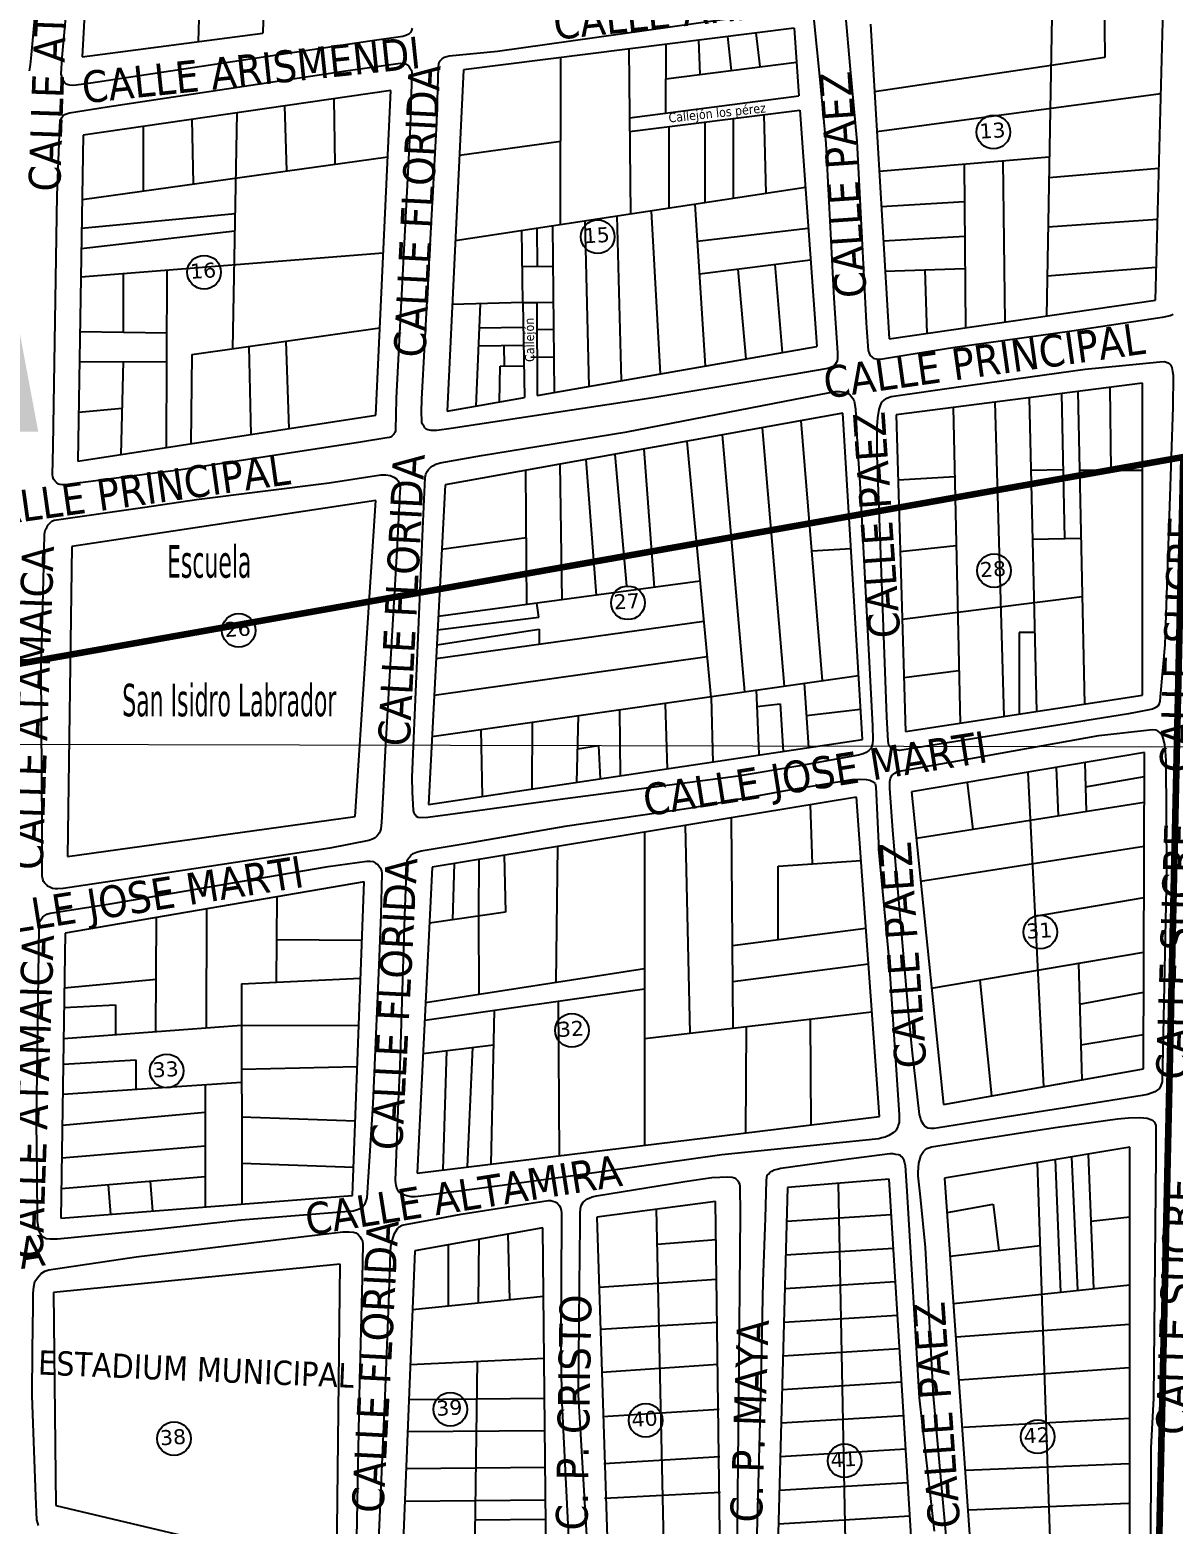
# Model space of a CAD drawing. Header units: metres. Extents: x 2 to 659295185, y -28 to 1124222152.
# Drawn here: x 656908.7 to 657214.2, y 1123597.7 to 1123997.2 of the extents above; entities that cross this region are included whole.
import ezdxf
from ezdxf.enums import TextEntityAlignment as Align

# ---------------------------------------------------------------- set-up
doc = ezdxf.new("R2010")
doc.units = ezdxf.units.M
doc.header["$MEASUREMENT"] = 0
for name, color, linetype in [('CALLES', 1, 'CONTINUOUS'), ('Cota', 3, 'CONTINUOUS'), ('CURVAS', 2, 'CONTINUOUS'), ('MANZANA', 30, 'CONTINUOUS'), ('Numero de manzana', 6, 'CONTINUOUS'), ('Parcelas', 140, 'CONTINUOUS'), ('TEXTOS', 7, 'CONTINUOUS')]:
    doc.layers.add(name, color=color, linetype=linetype)
doc.styles.add('ROMAN', font='verdana.ttf')
doc.styles.get("Standard").update_dxf_attribs({"font": 'tahoma.ttf'})

msp = doc.modelspace()

# ---------------------------------------------------------------- linework, layer by layer
at = {"layer": 'Cota', "lineweight": 0}
msp.add_line((656224.8058, 1123807.7511), (658183.7943, 1123803.3638), dxfattribs=at)
at = {"layer": 'CURVAS', "lineweight": 0}
msp.add_lwpolyline([(657455, 1124185), (656200, 1123990), (656283, 1123717), (657209, 1123527), (657217, 1123883), (657420, 1123852), (657455, 1124185)], dxfattribs=at)
at = {"layer": 'CURVAS', "lineweight": 100}
msp.add_lwpolyline([(657455, 1124185), (657420, 1123852), (657217, 1123883), (657217, 1123883), (656283, 1123717), (656200, 1123990), (657455, 1124185)], dxfattribs=at)
at = {"layer": 'CURVAS', "lineweight": 211}
msp.add_lwpolyline([(657971, 1123772), (657979, 1123363), (657504, 1123468), (657209, 1123527), (657217, 1123883), (657420, 1123852), (657971, 1123772)], dxfattribs=at)
at = {"layer": 'MANZANA', "lineweight": -2}
for p, q in [((656910.1134, 1124002.3026), (656909.0662, 1123990.575)), ((656917.2873, 1123989.8351), (656918.4417, 1124001.5627)), ((657033.6526, 1123991.5648), (657100.0069, 1124000.9229)), ((657118.2055, 1123999.7931), (657119.8052, 1123983.9763)), ((657127.9026, 1123987.6656), (657126.7482, 1124000.9329)), ((656999.5561, 1123994.1742), (656992.4399, 1123993.1544)), ((657008.3214, 1123995.434), (656999.5561, 1123994.1742)), ((657009.1955, 1123995.7739), (657008.3214, 1123995.434)), ((657009.9623, 1123996.1038), (657009.1955, 1123995.7739)), ((657010.3993, 1123996.5438), (657009.9623, 1123996.1038)), ((657010.7209, 1123997.1036), (657010.3993, 1123996.5438)), ((657010.8281, 1123997.6535), (657010.7209, 1123997.1036)), ((656909.0662, 1123990.575), (656908.7528, 1123987.9155)), ((656917.0894, 1123985.406), (656917.2873, 1123989.8351)), ((656917.2873, 1123989.8351), (656917.2873, 1123989.8351)), ((656992.4399, 1123993.1544), (656924.9889, 1123983.0065)), ((657018.8678, 1123989.5052), (657019.5193, 1123989.9551)), ((657019.5193, 1123989.9551), (657020.7231, 1123990.295)), ((657020.7231, 1123990.295), (657033.6526, 1123991.5648)), ((656908.7528, 1123987.9155), (656908.5384, 1123986.2558)), ((656929.4004, 1123976.6178), (656993.1325, 1123986.2958)), ((656993.1325, 1123986.2958), (657007.6947, 1123988.3554)), ((657007.6947, 1123988.3554), (657008.5688, 1123988.2454)), ((657008.5688, 1123988.2454), (657009.2284, 1123988.0255)), ((657009.2284, 1123988.0255), (657009.8881, 1123987.5856)), ((657009.8881, 1123987.5856), (657010.2179, 1123987.0357)), ((657010.2179, 1123987.0357), (657010.6632, 1123986.4858)), ((657010.7704, 1123985.716), (657010.2922, 1123971.3289)), ((657010.6632, 1123986.4858), (657010.7704, 1123985.716)), ((657017.4083, 1123972.4687), (657017.8866, 1123987.2956)), ((657017.8866, 1123987.2956), (657017.9938, 1123988.2854)), ((657017.9938, 1123988.2854), (657018.3236, 1123988.9553)), ((657018.3236, 1123988.9553), (657018.8678, 1123989.5052)), ((657129.7415, 1123967.4397), (657127.9026, 1123987.6656)), ((656917.2048, 1123984.8561), (656917.0894, 1123985.406)), ((656917.312, 1123984.4162), (656917.2048, 1123984.8561)), ((656917.4192, 1123984.0863), (656917.312, 1123984.4162)), ((656917.5346, 1123983.8663), (656917.4192, 1123984.0863)), ((656917.7573, 1123983.4164), (656917.5346, 1123983.8663)), ((656918.0871, 1123983.0865), (656917.7573, 1123983.4164)), ((656918.417, 1123982.7566), (656918.0871, 1123983.0865)), ((656918.9612, 1123982.5366), (656918.417, 1123982.7566)), ((656919.4065, 1123982.4366), (656918.9612, 1123982.5366)), ((656920.0579, 1123982.3266), (656919.4065, 1123982.4366)), ((656921.0474, 1123982.4366), (656920.0579, 1123982.3266)), ((656924.9889, 1123983.0065), (656921.0474, 1123982.4366)), ((657119.8052, 1123983.9763), (657121.4214, 1123966.8498)), ((656917.0317, 1123973.3485), (656917.246, 1123973.7984)), ((656917.246, 1123973.7984), (656917.4687, 1123974.1283)), ((656917.4687, 1123974.1283), (656917.6831, 1123974.3483)), ((656917.6831, 1123974.3483), (656918.0129, 1123974.5782)), ((656918.0129, 1123974.5782), (656918.2355, 1123974.6882)), ((656918.2355, 1123974.6882), (656918.7798, 1123974.9082)), ((656918.7798, 1123974.9082), (656919.324, 1123975.0181)), ((656919.324, 1123975.0181), (656929.4004, 1123976.6178)), ((656916.5122, 1123966.8298), (656916.7101, 1123971.7988)), ((656916.7101, 1123971.7988), (656916.8173, 1123972.6886)), ((656916.8173, 1123972.6886), (656916.9245, 1123973.0185)), ((656916.9245, 1123973.0185), (656917.0317, 1123973.3485)), ((657010.2922, 1123971.3289), (657006.5568, 1123898.7637)), ((657013.4586, 1123898.4637), (657017.4083, 1123972.4687)), ((656916.0257, 1123953.0026), (656916.5122, 1123966.8298)), ((657121.4214, 1123966.8498), (657123.5736, 1123925.4882)), ((657132.2564, 1123918.9995), (657129.7415, 1123967.4397)), ((656914.896, 1123885.8563), (656916.0257, 1123953.0026)), ((657123.5736, 1123925.4882), (657124.5136, 1123910.8912)), ((657132.3719, 1123917.5698), (657132.2564, 1123918.9995)), ((657211.2516, 1123920.3493), (657187.1655, 1123916.7)), ((657213.445, 1123920.7992), (657211.2516, 1123920.3493)), ((657214.2119, 1123921.1391), (657213.445, 1123920.7992)), ((657132.8419, 1123911.4811), (657132.3719, 1123917.5698)), ((657187.1655, 1123916.7), (657155.2953, 1123912.2509)), ((657124.5136, 1123910.8912), (657124.5218, 1123909.4615)), ((657133.0645, 1123910.8212), (657132.8419, 1123911.4811)), ((657133.2789, 1123910.2713), (657133.0645, 1123910.8212)), ((657133.9386, 1123909.6114), (657133.2789, 1123910.2713)), ((657143.578, 1123910.3213), (657136.5773, 1123909.1815)), ((657155.2953, 1123912.2509), (657143.578, 1123910.3213)), ((657121.8997, 1123906.682), (657112.0459, 1123904.9824)), ((657122.8892, 1123907.022), (657121.8997, 1123906.682)), ((657123.5406, 1123907.3519), (657122.8892, 1123907.022)), ((657123.9776, 1123907.9118), (657123.5406, 1123907.3519)), ((657124.4146, 1123908.6816), (657123.9776, 1123907.9118)), ((657124.5218, 1123909.4615), (657124.4146, 1123908.6816)), ((657134.3839, 1123909.2815), (657133.9386, 1123909.6114)), ((657134.9281, 1123909.1715), (657134.3839, 1123909.2815)), ((657135.5878, 1123909.0616), (657134.9281, 1123909.1715)), ((657136.5773, 1123909.1815), (657135.5878, 1123909.0616)), ((657156.8785, 1123901.753), (657190.7195, 1123906.5421)), ((657190.7195, 1123906.5421), (657210.6497, 1123908.5117)), ((657210.6497, 1123908.5117), (657211.8536, 1123908.5217)), ((657211.8536, 1123908.5217), (657212.8431, 1123908.1917)), ((657212.8431, 1123908.1917), (657213.5027, 1123907.6419)), ((657213.5027, 1123907.6419), (657213.8326, 1123906.982)), ((657213.8326, 1123906.982), (657214.0552, 1123905.8722)), ((657214.0552, 1123905.8722), (657214.1707, 1123904.8724)), ((657112.0459, 1123904.9824), (657074.6015, 1123898.7337)), ((657214.1707, 1123904.8724), (657214.0964, 1123896.3641)), ((657006.5568, 1123898.7637), (657006.4661, 1123894.1146)), ((657013.3679, 1123895.0344), (657013.4586, 1123898.4637)), ((657074.6015, 1123898.7337), (657021.2756, 1123890.6453)), ((657068.178, 1123889.7455), (657113.1756, 1123898.4537)), ((657113.1756, 1123898.4537), (657123.9034, 1123900.4933)), ((657123.9034, 1123900.4933), (657125.2145, 1123900.5033)), ((657125.2145, 1123900.5033), (657126.3112, 1123900.3933)), ((657126.3112, 1123900.3933), (657127.1935, 1123900.0734)), ((657127.1935, 1123900.0734), (657127.7377, 1123899.8534)), ((657127.7377, 1123899.8534), (657128.183, 1123899.3035)), ((657128.183, 1123899.3035), (657128.62, 1123898.6337)), ((657128.62, 1123898.6337), (657128.9498, 1123897.9738)), ((657128.9498, 1123897.9738), (657129.2879, 1123895.8742)), ((657136.4041, 1123897.6739), (657136.9483, 1123898.2338)), ((657136.9483, 1123898.2338), (657137.7152, 1123898.7837)), ((657137.7152, 1123898.7837), (657138.8119, 1123899.2336)), ((657138.8119, 1123899.2336), (657156.8785, 1123901.753)), ((657006.4661, 1123894.1146), (657006.3754, 1123890.5753)), ((657013.4833, 1123892.7049), (657013.3679, 1123895.0344)), ((657129.2879, 1123895.8742), (657129.8899, 1123885.1464)), ((657135.3321, 1123893.4647), (657135.6455, 1123895.6843)), ((657135.6455, 1123895.6843), (657135.9753, 1123896.7941)), ((657135.9753, 1123896.7941), (657136.4041, 1123897.6739)), ((657214.0964, 1123896.3641), (657213.7171, 1123883.1968)), ((657006.3754, 1123890.0254), (657006.2682, 1123889.5855)), ((657006.3754, 1123890.5753), (657006.3754, 1123890.0254)), ((657013.4833, 1123892.265), (657013.4833, 1123892.7049)), ((657013.5987, 1123891.8251), (657013.4833, 1123892.265)), ((657013.8214, 1123891.4951), (657013.5987, 1123891.8251)), ((657014.0358, 1123891.1652), (657013.8214, 1123891.4951)), ((657014.2584, 1123890.8353), (657014.0358, 1123891.1652)), ((657014.5882, 1123890.5053), (657014.2584, 1123890.8353)), ((657015.0335, 1123890.2854), (657014.5882, 1123890.5053)), ((657015.4705, 1123890.1754), (657015.0335, 1123890.2854)), ((657015.9076, 1123890.0654), (657015.4705, 1123890.1754)), ((657016.5672, 1123890.0654), (657015.9076, 1123890.0654)), ((657017.4413, 1123890.0754), (657016.5672, 1123890.0654)), ((657021.2756, 1123890.6453), (657017.4413, 1123890.0754)), ((657135.1177, 1123891.1452), (657135.3321, 1123893.4647)), ((657135.1507, 1123883.4068), (657135.1177, 1123891.1452)), ((656914.7146, 1123878.2278), (656914.896, 1123885.8563)), ((656997.0741, 1123886.9961), (656949.0008, 1123879.5976)), ((657004.083, 1123888.1358), (656997.0741, 1123886.9961)), ((657004.7427, 1123888.2458), (657004.083, 1123888.1358)), ((657005.0643, 1123888.3558), (657004.7427, 1123888.2458)), ((657005.3941, 1123888.5857), (657005.0643, 1123888.3558)), ((657005.6168, 1123888.8057), (657005.3941, 1123888.5857)), ((657005.8311, 1123889.0256), (657005.6168, 1123888.8057)), ((657006.0455, 1123889.3556), (657005.8311, 1123889.0256)), ((657006.2682, 1123889.5855), (657006.0455, 1123889.3556)), ((657029.4143, 1123883.3768), (657068.178, 1123889.7455)), ((657018.3566, 1123881.4472), (657029.4143, 1123883.3768)), ((657129.8899, 1123885.1464), (657130.4753, 1123876.0783)), ((657137.6575, 1123813.511), (657135.1507, 1123883.4068)), ((657213.7171, 1123883.1968), (657211.969, 1123832.7571)), ((656914.8218, 1123877.6779), (656914.7146, 1123878.2278)), ((656949.0008, 1123879.5976), (656934.5458, 1123877.7579)), ((656988.688, 1123876.1183), (657002.4833, 1123878.2878)), ((657002.4833, 1123878.2878), (657003.7944, 1123878.2878)), ((657003.7944, 1123878.2878), (657005.0066, 1123878.0679)), ((657005.0066, 1123878.0679), (657005.9878, 1123877.638)), ((657014.3161, 1123877.558), (657014.5305, 1123878.4478)), ((657014.5305, 1123878.4478), (657014.8603, 1123879.1077)), ((657014.8603, 1123879.1077), (657015.1902, 1123879.6675)), ((657015.1902, 1123879.6675), (657015.7344, 1123880.2174)), ((657015.7344, 1123880.2174), (657016.3858, 1123880.6673)), ((657016.3858, 1123880.6673), (657017.1527, 1123881.1172)), ((657017.1527, 1123881.1172), (657018.3566, 1123881.4472)), ((656915.0444, 1123877.1181), (656914.8218, 1123877.6779)), ((656915.4897, 1123876.5682), (656915.0444, 1123877.1181)), ((656915.8195, 1123876.2382), (656915.4897, 1123876.5682)), ((656916.3637, 1123875.7983), (656915.8195, 1123876.2382)), ((656916.809, 1123875.6884), (656916.3637, 1123875.7983)), ((656917.4604, 1123875.5884), (656916.809, 1123875.6884)), ((656918.1201, 1123875.5884), (656917.4604, 1123875.5884)), ((656934.5458, 1123877.7579), (656918.1201, 1123875.5884)), ((656953.2062, 1123871.6492), (656988.688, 1123876.1183)), ((657005.9878, 1123877.638), (657006.6475, 1123877.198)), ((657006.6475, 1123877.198), (657007.0928, 1123876.6482)), ((657007.0928, 1123876.6482), (657007.4226, 1123875.8683)), ((657007.4226, 1123875.8683), (657007.6452, 1123874.9885)), ((657007.6452, 1123874.9885), (657007.4391, 1123872.1091)), ((657013.7224, 1123863.8408), (657014.3161, 1123877.558)), ((657130.4753, 1123876.0783), (657133.8314, 1123811.1715)), ((656939.4026, 1123869.5996), (656953.2062, 1123871.6492)), ((657007.4391, 1123872.1091), (657006.8371, 1123859.5016)), ((656914.1126, 1123865.3905), (656914.5497, 1123865.8404)), ((656914.5497, 1123865.8404), (656915.2011, 1123866.1703)), ((656915.2011, 1123866.1703), (656939.4026, 1123869.5996)), ((656912.315, 1123850.1236), (656912.5954, 1123862.2911)), ((656912.5954, 1123862.2911), (656912.6943, 1123862.9509)), ((656912.6943, 1123862.9509), (656912.917, 1123863.6208)), ((656912.917, 1123863.6208), (656913.2386, 1123864.1707)), ((656913.2386, 1123864.1707), (656913.5684, 1123864.8406)), ((656913.5684, 1123864.8406), (656914.1126, 1123865.3905)), ((657010.8364, 1123797.3643), (657013.7224, 1123863.8408)), ((657006.8371, 1123859.5016), (657003.6872, 1123804.5228)), ((656911.7626, 1123826.5684), (656912.315, 1123850.1236)), ((657211.969, 1123832.7571), (657210.7156, 1123818.9299)), ((656911.9522, 1123783.6571), (656911.7626, 1123826.5684)), ((657210.7156, 1123818.9299), (657210.6167, 1123817.7102)), ((657202.2966, 1123814.3508), (657153.3575, 1123806.5024)), ((657207.7719, 1123815.3706), (657202.2966, 1123814.3508)), ((657208.6459, 1123815.6006), (657207.7719, 1123815.3706)), ((657209.4128, 1123815.9305), (657208.6459, 1123815.6006)), ((657210.0725, 1123816.3804), (657209.4128, 1123815.9305)), ((657210.3941, 1123816.8203), (657210.0725, 1123816.3804)), ((657210.6167, 1123817.7102), (657210.3941, 1123816.8203)), ((657133.8314, 1123811.1715), (657133.9551, 1123807.4123)), ((657138.012, 1123806.9923), (657137.6575, 1123813.511)), ((657194.3229, 1123808.572), (657208.6707, 1123810.1817)), ((657208.6707, 1123810.1817), (657209.553, 1123810.0717)), ((657209.553, 1123810.0717), (657210.0972, 1123809.7418)), ((657133.8479, 1123806.3125), (657133.5263, 1123805.2027)), ((657133.9551, 1123807.4123), (657133.8479, 1123806.3125)), ((657138.2347, 1123805.9925), (657138.012, 1123806.9923)), ((657138.6799, 1123805.3327), (657138.2347, 1123805.9925)), ((657153.3575, 1123806.5024), (657141.0877, 1123804.5728)), ((657156.6641, 1123801.7634), (657194.3229, 1123808.572)), ((657210.0972, 1123809.7418), (657210.7569, 1123809.1919)), ((657210.7569, 1123809.1919), (657211.2021, 1123808.752)), ((657211.2021, 1123808.752), (657211.4248, 1123807.8722)), ((657211.4248, 1123807.8722), (657211.8701, 1123806.1025)), ((657211.8701, 1123806.1025), (657212.0927, 1123804.3329)), ((657003.6872, 1123804.5228), (657003.077, 1123793.5651)), ((657130.1373, 1123803.3031), (657113.9342, 1123800.3637)), ((657131.3411, 1123803.643), (657130.1373, 1123803.3031)), ((657132.2152, 1123803.9829), (657131.3411, 1123803.643)), ((657132.8749, 1123804.5328), (657132.2152, 1123803.9829)), ((657133.5263, 1123805.2027), (657132.8749, 1123804.5328)), ((657139.2242, 1123804.8928), (657138.6799, 1123805.3327)), ((657140.1065, 1123804.6828), (657139.2242, 1123804.8928)), ((657141.0877, 1123804.5728), (657140.1065, 1123804.6828)), ((657212.0927, 1123804.3329), (657212.2164, 1123801.9034)), ((657212.2164, 1123801.9034), (657212.4555, 1123772.0395)), ((657113.9342, 1123800.3637), (657097.9455, 1123797.6342)), ((657138.7129, 1123797.1543), (657139.15, 1123797.9242)), ((657139.15, 1123797.9242), (657139.8014, 1123798.4841)), ((657139.8014, 1123798.4841), (657140.5682, 1123798.934)), ((657140.5682, 1123798.934), (657156.6641, 1123801.7634)), ((657010.9683, 1123793.3751), (657010.8364, 1123797.3643)), ((657097.9455, 1123797.6342), (657051.7358, 1123791.5655)), ((657085.9313, 1123789.2859), (657112.6478, 1123794.1649)), ((657112.6478, 1123794.1649), (657128.3067, 1123796.7744)), ((657128.3067, 1123796.7744), (657130.4918, 1123796.8944)), ((657130.4918, 1123796.8944), (657132.141, 1123796.7944)), ((657132.141, 1123796.7944), (657133.1305, 1123796.5745)), ((657133.1305, 1123796.5745), (657133.8974, 1123796.2445)), ((657133.8974, 1123796.2445), (657134.557, 1123795.6946)), ((657134.557, 1123795.6946), (657134.7797, 1123794.8148)), ((657134.7797, 1123794.8148), (657135.5053, 1123779.7779)), ((657138.4985, 1123796.2645), (657138.7129, 1123797.1543)), ((657138.5068, 1123794.4949), (657138.4985, 1123796.2645)), ((657139.3231, 1123783.1072), (657138.5068, 1123794.4949)), ((657003.077, 1123793.5651), (657002.673, 1123785.2668)), ((657011.2074, 1123788.5161), (657010.9683, 1123793.3751)), ((657051.7358, 1123791.5655), (657028.3011, 1123788.3661)), ((657011.4301, 1123787.8562), (657011.2074, 1123788.5161)), ((657011.6527, 1123787.2963), (657011.4301, 1123787.8562)), ((657011.9825, 1123786.8564), (657011.6527, 1123787.2963)), ((657012.4196, 1123786.6365), (657011.9825, 1123786.8564)), ((657013.0792, 1123786.5365), (657012.4196, 1123786.6365)), ((657015.05, 1123786.6465), (657013.0792, 1123786.5365)), ((657028.3011, 1123788.3661), (657015.05, 1123786.6465)), ((657052.313, 1123784.3869), (657085.9313, 1123789.2859)), ((656912.0099, 1123770.9297), (656911.9522, 1123783.6571)), ((657002.0298, 1123782.3873), (657001.4856, 1123781.7275)), ((657002.3514, 1123782.9472), (657002.0298, 1123782.3873)), ((657002.4586, 1123783.6071), (657002.3514, 1123782.9472)), ((657002.673, 1123785.2668), (657002.4586, 1123783.6071)), ((657026.5859, 1123779.9578), (657052.313, 1123784.3869)), ((657143.5945, 1123733.5773), (657139.3231, 1123783.1072)), ((656988.8942, 1123778.4581), (656938.4131, 1123770.7197)), ((656999.3004, 1123780.4977), (656988.8942, 1123778.4581)), ((657000.2817, 1123780.8377), (656999.3004, 1123780.4977)), ((657000.9414, 1123781.1676), (657000.2817, 1123780.8377)), ((657001.4856, 1123781.7275), (657000.9414, 1123781.1676)), ((657013.2277, 1123777.6883), (657026.5859, 1123779.9578)), ((657135.5053, 1123779.7779), (657135.5135, 1123778.1182)), ((657135.5135, 1123778.1182), (657138.2677, 1123748.9242)), ((656988.3747, 1123773.4792), (656998.7727, 1123774.9689)), ((656998.7727, 1123774.9689), (656999.6468, 1123774.9689)), ((656999.6468, 1123774.9689), (657000.4219, 1123774.8589)), ((657000.4219, 1123774.8589), (657001.0815, 1123774.419)), ((657001.0815, 1123774.419), (657001.6258, 1123774.099)), ((657001.6258, 1123774.099), (657001.9556, 1123773.6491)), ((657008.9233, 1123760.3018), (657009.4016, 1123774.459)), ((657009.4016, 1123774.459), (657009.6242, 1123775.3488)), ((657009.6242, 1123775.3488), (657010.053, 1123775.8987)), ((657010.053, 1123775.8987), (657010.4901, 1123776.4586)), ((657010.4901, 1123776.4586), (657011.1497, 1123777.0084)), ((657011.1497, 1123777.0084), (657012.0238, 1123777.3484)), ((657012.0238, 1123777.3484), (657013.2277, 1123777.6883)), ((656912.1254, 1123770.1598), (656912.0099, 1123770.9297)), ((656912.3398, 1123769.5), (656912.1254, 1123770.1598)), ((656938.4131, 1123770.7197), (656917.6089, 1123767.6403)), ((656930.1178, 1123763.4912), (656988.3747, 1123773.4792)), ((657001.9556, 1123773.6491), (657002.4009, 1123773.0992)), ((657002.4009, 1123773.0992), (657002.6235, 1123772.3294)), ((657002.7307, 1123771.6695), (657002.4504, 1123760.6018)), ((657002.6235, 1123772.3294), (657002.7307, 1123771.6695)), ((657212.4555, 1123772.0395), (657211.466, 1123724.3692)), ((656912.6778, 1123769.0601), (656912.3398, 1123769.5)), ((656913.1149, 1123768.6201), (656912.6778, 1123769.0601)), ((656913.4447, 1123768.2902), (656913.1149, 1123768.6201)), ((656913.9972, 1123767.9603), (656913.4447, 1123768.2902)), ((656914.764, 1123767.6303), (656913.9972, 1123767.9603)), ((656915.4237, 1123767.5204), (656914.764, 1123767.6303)), ((656916.1906, 1123767.5204), (656915.4237, 1123767.5204)), ((656917.6089, 1123767.6403), (656916.1906, 1123767.5204)), ((656914.1374, 1123760.9917), (656930.1178, 1123763.4912)), ((656911.1936, 1123757.4324), (656911.3008, 1123758.3222)), ((656911.3008, 1123758.3222), (656911.408, 1123758.8721)), ((656911.408, 1123758.8721), (656911.8368, 1123759.542)), ((656911.8368, 1123759.542), (656912.1666, 1123760.0919)), ((656912.1666, 1123760.0919), (656912.7108, 1123760.4318)), ((656912.7108, 1123760.4318), (656913.2551, 1123760.7617)), ((656913.2551, 1123760.7617), (656914.1374, 1123760.9917)), ((657002.4504, 1123760.6018), (657001.9638, 1123747.1145)), ((657007.67, 1123720.15), (657008.9233, 1123760.3018)), ((656911.0287, 1123744.3851), (656911.1936, 1123757.4324)), ((657001.9638, 1123747.1145), (657000.3724, 1123710.162)), ((657138.2677, 1123748.9242), (657139.8014, 1123724.4891)), ((656910.435, 1123705.233), (656911.0287, 1123744.3851)), ((657144.5098, 1123724.5091), (657143.5945, 1123733.5773)), ((657139.8014, 1123724.4891), (657140.9723, 1123707.1327)), ((657146.4558, 1123707.1627), (657144.5098, 1123724.5091)), ((657211.466, 1123724.3692), (657211.2846, 1123715.9609)), ((657007.167, 1123710.632), (657007.67, 1123720.15)), ((657210.526, 1123714.1912), (657209.9735, 1123713.7413)), ((657210.9548, 1123714.9611), (657210.526, 1123714.1912)), ((657211.2846, 1123715.9609), (657210.9548, 1123714.9611)), ((657000.3724, 1123710.162), (656998.7315, 1123684.9372)), ((657006.3836, 1123689.5063), (657007.167, 1123710.632)), ((657205.9248, 1123712.2916), (657185.236, 1123708.9923)), ((657207.3513, 1123712.5116), (657205.9248, 1123712.2916)), ((657208.5552, 1123712.9615), (657207.3513, 1123712.5116)), ((657209.3221, 1123713.3014), (657208.5552, 1123712.9615)), ((657209.9735, 1123713.7413), (657209.3221, 1123713.3014)), ((657140.9723, 1123707.1327), (657140.9805, 1123705.0331)), ((657146.6784, 1123706.2728), (657146.4558, 1123707.1627)), ((657146.9011, 1123705.613), (657146.6784, 1123706.2728)), ((657169.3545, 1123706.4828), (657151.5105, 1123703.6434)), ((657185.236, 1123708.9923), (657169.3545, 1123706.4828)), ((657183.2817, 1123703.7833), (657199.3776, 1123706.0629)), ((657199.3776, 1123706.0629), (657202.2307, 1123706.3028)), ((657202.2307, 1123706.3028), (657205.2981, 1123706.4228)), ((657205.2981, 1123706.4228), (657207.2689, 1123706.2129)), ((657207.2689, 1123706.2129), (657208.2584, 1123705.8829)), ((656910.6081, 1123691.0759), (656910.435, 1123705.233)), ((657139.3479, 1123702.2637), (657138.2594, 1123701.5938)), ((657140.1147, 1123702.9235), (657139.3479, 1123702.2637)), ((657140.6589, 1123703.9233), (657140.1147, 1123702.9235)), ((657140.7661, 1123704.3632), (657140.6589, 1123703.9233)), ((657140.9805, 1123705.0331), (657140.7661, 1123704.3632)), ((657147.4535, 1123704.5032), (657146.9011, 1123705.613)), ((657147.8906, 1123703.9533), (657147.4535, 1123704.5032)), ((657148.6574, 1123703.5134), (657147.8906, 1123703.9533)), ((657149.4243, 1123703.4134), (657148.6574, 1123703.5134)), ((657150.3066, 1123703.4134), (657149.4243, 1123703.4134)), ((657151.5105, 1123703.6434), (657150.3066, 1123703.4134)), ((657160.8365, 1123700.364), (657175.7285, 1123702.6436)), ((657175.7285, 1123702.6436), (657183.2817, 1123703.7833)), ((657208.2584, 1123705.8829), (657208.6954, 1123705.663)), ((657208.6954, 1123705.663), (657209.2479, 1123705.1131)), ((657209.2479, 1123705.1131), (657209.5777, 1123704.2333)), ((657209.5777, 1123704.2333), (657209.586, 1123703.3434)), ((657209.586, 1123703.3434), (657209.6189, 1123696.0449)), ((657135.5218, 1123700.694), (657093.5752, 1123696.4148)), ((657136.3958, 1123700.9239), (657135.5218, 1123700.694)), ((657137.2782, 1123701.1439), (657136.3958, 1123700.9239)), ((657138.2594, 1123701.5938), (657137.2782, 1123701.1439)), ((657147.9153, 1123697.7646), (657148.3523, 1123698.0945)), ((657148.3523, 1123698.0945), (657148.9048, 1123698.3245)), ((657148.9048, 1123698.3245), (657149.6717, 1123698.5444)), ((657149.6717, 1123698.5444), (657160.8365, 1123700.364)), ((657093.5752, 1123696.4148), (657055.1413, 1123690.936)), ((657109.366, 1123692.8356), (657119.0054, 1123694.2053)), ((657119.0054, 1123694.2053), (657126.1215, 1123695.1251)), ((657126.1215, 1123695.1251), (657138.4985, 1123696.7248)), ((657138.4985, 1123696.7248), (657139.2654, 1123696.7248)), ((657139.2654, 1123696.7248), (657140.0323, 1123696.6248)), ((657140.0323, 1123696.6248), (657140.6919, 1123696.5148)), ((657140.6919, 1123696.5148), (657141.129, 1123696.4048)), ((657141.129, 1123696.4048), (657141.4588, 1123696.0749)), ((657141.4588, 1123696.0749), (657141.7886, 1123695.745)), ((657141.7886, 1123695.745), (657142.1185, 1123695.3051)), ((657142.1185, 1123695.3051), (657142.2339, 1123694.8652)), ((657142.2339, 1123694.8652), (657142.4565, 1123694.3153)), ((657142.4565, 1123694.3153), (657142.5637, 1123693.5354)), ((657146.1837, 1123692.9955), (657146.2909, 1123694.2153)), ((657146.2909, 1123694.2153), (657146.6124, 1123695.435)), ((657146.6124, 1123695.435), (657146.8268, 1123696.2149)), ((657146.8268, 1123696.2149), (657147.1567, 1123696.7648)), ((657147.1567, 1123696.7648), (657147.4783, 1123697.3147)), ((657147.4783, 1123697.3147), (657147.9153, 1123697.7646)), ((657209.6189, 1123696.0449), (657208.918, 1123631.3381)), ((656910.7731, 1123678.5785), (656910.6081, 1123691.0759)), ((657055.1413, 1123690.936), (657033.5619, 1123688.0765)), ((657083.7461, 1123689.2963), (657090.9695, 1123690.3261)), ((657090.9695, 1123690.3261), (657095.2408, 1123690.566)), ((657095.2408, 1123690.566), (657096.3375, 1123690.4561)), ((657096.3375, 1123690.4561), (657096.9972, 1123690.2361)), ((657096.9972, 1123690.2361), (657097.327, 1123690.0161)), ((657097.327, 1123690.0161), (657097.8795, 1123689.4663)), ((657105.5481, 1123689.5063), (657105.6553, 1123690.3861)), ((657105.6553, 1123690.3861), (657105.7625, 1123690.946)), ((657105.7625, 1123690.946), (657106.0924, 1123691.2759)), ((657106.0924, 1123691.2759), (657106.414, 1123691.7158)), ((657106.414, 1123691.7158), (657106.9582, 1123692.0557)), ((657106.9582, 1123692.0557), (657107.6179, 1123692.3857)), ((657107.6179, 1123692.3857), (657108.3847, 1123692.6156)), ((657108.3847, 1123692.6156), (657109.366, 1123692.8356)), ((657142.5637, 1123693.5354), (657143.0338, 1123686.6768)), ((657146.0847, 1123691.6758), (657146.1837, 1123692.9955)), ((657146.0847, 1123690.786), (657146.0847, 1123691.6758)), ((657146.6619, 1123685.1471), (657146.0847, 1123690.786)), ((657006.6063, 1123688.1765), (657006.3836, 1123689.5063)), ((657006.8289, 1123687.2967), (657006.6063, 1123688.1765)), ((657007.167, 1123686.6368), (657006.8289, 1123687.2967)), ((657007.604, 1123686.3069), (657007.167, 1123686.6368)), ((657008.1565, 1123685.867), (657007.604, 1123686.3069)), ((657033.5619, 1123688.0765), (657013.1947, 1123685.3371)), ((657060.0971, 1123685.4271), (657083.7461, 1123689.2963)), ((657097.8795, 1123689.4663), (657098.1021, 1123689.1363)), ((657098.1021, 1123689.1363), (657098.3165, 1123688.6964)), ((657098.3165, 1123688.6964), (657098.432, 1123688.0366)), ((657098.432, 1123688.0366), (657098.465, 1123680.5081)), ((657105.2678, 1123679.4383), (657105.5481, 1123689.5063)), ((657143.0338, 1123686.6768), (657146.3486, 1123631.3981)), ((656997.0988, 1123682.0578), (656996.2247, 1123681.7178)), ((656997.6513, 1123682.4977), (656997.0988, 1123682.0578)), ((656998.0801, 1123683.1675), (656997.6513, 1123682.4977)), ((656998.4099, 1123683.8274), (656998.0801, 1123683.1675)), ((656998.7315, 1123684.9372), (656998.4099, 1123683.8274)), ((657008.8079, 1123685.647), (657008.1565, 1123685.867)), ((657009.4676, 1123685.4271), (657008.8079, 1123685.647)), ((657010.5643, 1123685.2071), (657009.4676, 1123685.4271)), ((657011.661, 1123685.2171), (657010.5643, 1123685.2071)), ((657013.1947, 1123685.3371), (657011.661, 1123685.2171)), ((657023.9555, 1123680.5181), (657047.1676, 1123684.1573)), ((657047.1676, 1123684.1573), (657047.9344, 1123684.1573)), ((657047.9344, 1123684.1573), (657048.4869, 1123684.0474)), ((657048.4869, 1123684.0474), (657049.0311, 1123683.8374)), ((657049.0311, 1123683.8374), (657049.5836, 1123683.6174)), ((657049.5836, 1123683.6174), (657049.9134, 1123683.1775)), ((657049.9134, 1123683.1775), (657050.2433, 1123682.7376)), ((657050.2433, 1123682.7376), (657050.4659, 1123682.2877)), ((657050.4659, 1123682.2877), (657050.6885, 1123681.5179)), ((657055.7268, 1123680.768), (657055.8339, 1123682.0978)), ((657055.8339, 1123682.0978), (657056.0483, 1123682.8676)), ((657056.0483, 1123682.8676), (657056.271, 1123683.3075)), ((657056.271, 1123683.3075), (657056.5926, 1123683.7574)), ((657056.5926, 1123683.7574), (657057.0296, 1123684.0874)), ((657057.0296, 1123684.0874), (657057.4666, 1123684.5373)), ((657057.4666, 1123684.5373), (657058.1263, 1123684.8672)), ((657058.1263, 1123684.8672), (657059.0004, 1123685.2071)), ((657059.0004, 1123685.2071), (657060.0971, 1123685.4271)), ((657148.0307, 1123671.6599), (657146.6619, 1123685.1471)), ((656910.9957, 1123677.0288), (656910.7731, 1123678.5785)), ((656965.1214, 1123678.9284), (656941.4641, 1123676.3889)), ((656995.1363, 1123681.3879), (656965.1214, 1123678.9284)), ((656996.2247, 1123681.7178), (656995.1363, 1123681.3879)), ((657009.0635, 1123677.7986), (657023.9555, 1123680.5181)), ((657050.7957, 1123680.858), (657050.6638, 1123661.392)), ((657050.6885, 1123681.5179), (657050.7957, 1123680.858)), ((657055.7432, 1123677.7786), (657055.7268, 1123680.768)), ((657098.465, 1123680.5081), (657098.0279, 1123631.1881)), ((657104.6823, 1123662.5117), (657105.2678, 1123679.4383)), ((656911.1111, 1123676.149), (656910.9957, 1123677.0288)), ((656911.5564, 1123675.2592), (656911.1111, 1123676.149)), ((656911.9934, 1123674.5993), (656911.5564, 1123675.2592)), ((656912.4387, 1123674.2694), (656911.9934, 1123674.5993)), ((656913.0901, 1123673.9394), (656912.4387, 1123674.2694)), ((656941.4641, 1123676.3889), (656916.0504, 1123673.8494)), ((656974.4557, 1123673.6595), (656992.308, 1123675.839)), ((656992.308, 1123675.839), (656994.0643, 1123675.849)), ((656994.0643, 1123675.849), (656995.161, 1123675.7391)), ((656995.161, 1123675.7391), (656995.8124, 1123675.5291)), ((656995.8124, 1123675.5291), (656996.4721, 1123675.0892)), ((656996.4721, 1123675.0892), (656996.9174, 1123674.5293)), ((656996.9174, 1123674.5293), (656997.3544, 1123673.8694)), ((657005.4683, 1123673.0196), (657005.7899, 1123674.3493)), ((657005.7899, 1123674.3493), (657006.1198, 1123675.3491)), ((657006.1198, 1123675.3491), (657006.5485, 1123676.129)), ((657006.5485, 1123676.129), (657006.9856, 1123676.7888)), ((657006.9856, 1123676.7888), (657007.4226, 1123677.1288)), ((657007.4226, 1123677.1288), (657008.1895, 1123677.5687)), ((657008.1895, 1123677.5687), (657009.0635, 1123677.7986)), ((657055.5948, 1123661.412), (657055.7432, 1123677.7786)), ((656914.0796, 1123673.8394), (656913.0901, 1123673.9394)), ((656916.0504, 1123673.8494), (656914.0796, 1123673.8394)), ((656937.1103, 1123669.1804), (656974.4557, 1123673.6595)), ((656997.3544, 1123673.8694), (656997.5771, 1123673.3195)), ((656997.6925, 1123672.5497), (656997.5111, 1123663.3616)), ((656997.5771, 1123673.3195), (656997.6925, 1123672.5497)), ((657004.6602, 1123656.9829), (657005.0478, 1123670.2602)), ((657005.0478, 1123670.2602), (657005.1467, 1123671.9198)), ((657005.1467, 1123671.9198), (657005.4683, 1123673.0196)), ((657150.1829, 1123631.968), (657148.0307, 1123671.6599)), ((656913.791, 1123665.6511), (656937.1103, 1123669.1804)), ((656909.7506, 1123661.102), (656910.0722, 1123662.5417)), ((656910.0722, 1123662.5417), (656910.5092, 1123663.2016)), ((656910.5092, 1123663.2016), (656911.0534, 1123663.9814)), ((656911.0534, 1123663.9814), (656911.7131, 1123664.6513)), ((656911.7131, 1123664.6513), (656912.6943, 1123665.3112)), ((656912.6943, 1123665.3112), (656913.791, 1123665.6511)), ((656997.5111, 1123663.3616), (656996.67, 1123631.948)), ((657104.0474, 1123631.648), (657104.6823, 1123662.5117)), ((656909.5444, 1123659.4424), (656909.7506, 1123661.102)), ((656909.5609, 1123656.0131), (656909.5444, 1123659.4424)), ((657050.6638, 1123661.392), (657050.6143, 1123647.4548)), ((657055.2897, 1123632.2079), (657055.5948, 1123661.412)), ((656909.3878, 1123644.1755), (656909.5609, 1123656.0131)), ((657003.679, 1123631.868), (657004.6602, 1123656.9829)), ((657050.6143, 1123647.4548), (657050.7957, 1123631.858)), ((656909.33, 1123632.008), (656909.3878, 1123644.1755)), ((656910.3278, 1123605.0234), (656909.33, 1123632.008)), ((656996.67, 1123631.948), (656995.9609, 1123594.0157)), ((657001.9886, 1123593.3758), (657003.679, 1123631.868)), ((657050.7957, 1123631.858), (657053.69, 1123572.92)), ((657058.1263, 1123584.8875), (657055.2897, 1123632.2079)), ((657098.0279, 1123631.1881), (657097.3353, 1123564.9316)), ((657102.1673, 1123562.4121), (657104.0474, 1123631.648)), ((657146.3486, 1123631.3981), (657150.3396, 1123595.8053)), ((657156.6312, 1123560.6625), (657150.1829, 1123631.968)), ((657208.918, 1123631.3381), (657208.2089, 1123618.0708)), ((657208.2089, 1123618.0708), (657208.1264, 1123537.7671)), ((656910.5752, 1123598.8347), (656910.3278, 1123605.0234)), ((656910.7978, 1123597.9549), (656910.5752, 1123598.8347)), ((656911.0204, 1123597.285), (656910.7978, 1123597.9549))]:
    msp.add_line(p, q, dxfattribs=at)
at = {"layer": 'Numero de manzana', "lineweight": -2}
for centre in [(657166.1792, 1123969.9078), (657060.4442, 1123941.9187), (656955.2607, 1123932.4366), (657166.3453, 1123852.6299), (657068.4967, 1123844.0224), (656964.4991, 1123836.6436), (657178.713, 1123755.9808), (657053.5511, 1123729.6916), (656945.2549, 1123718.8698), (657021.0622, 1123628.3707), (657073.2438, 1123625.4204), (656947.2248, 1123620.5023), (657178.0187, 1123621.0227), (657126.4086, 1123614.6002)]:
    msp.add_circle(centre, 4.5001, dxfattribs=at)
at = {"layer": 'Parcelas', "lineweight": -3}
for p, q in [((656928.4104, 1124093.51), (656922.6395, 1123990.0455)), ((656956.0506, 1124064.3127), (656953.6518, 1123994.0866)), ((656972.191, 1124049.4847), (656970.9456, 1123996.3401)), ((657209.461, 1123924.9196), (657211.7237, 1124010.2782)), ((657181.8695, 1124005.8819), (657180.3197, 1123920.7017)), ((657195.7108, 1124007.9202), (657195.917, 1123989.8292)), ((657112.9158, 1123997.699), (657024.6055, 1123986.568)), ((657112.9158, 1123997.699), (657114.2004, 1123979.5893)), ((657133.3086, 1123998.7308), (657138.3379, 1123914.6254)), ((656922.6395, 1123990.0455), (656970.9456, 1123996.3401)), ((657087.4158, 1123994.4848), (657087.7617, 1123985.3558)), ((657095.0919, 1123995.4524), (657096.0793, 1123986.416)), ((657102.6558, 1123996.4058), (657103.8037, 1123987.4007)), ((657050.5156, 1123945.1968), (657050.5778, 1123989.8416)), ((657068.7607, 1123992.1335), (657069.1619, 1123948.0326)), ((657078.6325, 1123993.3778), (657078.5686, 1123974.9981)), ((657195.917, 1123989.8292), (657134.3883, 1123980.6749)), ((657024.6055, 1123986.568), (657020.1735, 1123895.2702)), ((657078.6005, 1123984.1879), (657113.5581, 1123988.6441)), ((657005.1331, 1123981.0518), (656922.9247, 1123969.113)), ((656989.8901, 1123978.8381), (656990.2336, 1123961.332)), ((657001.1496, 1123894.2305), (657005.1331, 1123981.0518)), ((657068.9279, 1123973.7559), (657114.2004, 1123979.5893)), ((657135.0235, 1123970.0528), (657210.9258, 1123980.1801)), ((656964.0289, 1123975.0824), (656962.8645, 1123911.9015)), ((656976.7448, 1123976.9291), (656977.3067, 1123959.5293)), ((657068.9613, 1123970.0831), (657114.4728, 1123975.7498)), ((657104.8225, 1123974.5482), (657105.3514, 1123953.5366)), ((657114.4728, 1123975.7498), (657118.9528, 1123912.5934)), ((656938.9597, 1123971.4417), (656938.9337, 1123954.178)), ((656951.9547, 1123973.3289), (656952.3096, 1123956.0433)), ((657079.4154, 1123971.3847), (657079.4162, 1123949.5922)), ((657089.0611, 1123972.5857), (657089.0338, 1123951.0549)), ((657096.656, 1123973.5314), (657096.6616, 1123952.215)), ((656922.9247, 1123969.113), (656921.4796, 1123881.928)), ((657023.4949, 1123963.6904), (657050.5467, 1123967.5192)), ((656922.6395, 1123951.9057), (657004.3185, 1123963.2963)), ((657135.6587, 1123959.4307), (657181.0946, 1123963.2918)), ((657168.6737, 1123962.2363), (657169.2184, 1123919.095)), ((657158.3766, 1123961.3613), (657158.7061, 1123917.5734)), ((657180.9946, 1123957.7998), (657210.3972, 1123960.2357)), ((657022.3895, 1123940.9191), (657115.9343, 1123955.1462)), ((657086.4087, 1123950.6557), (657089.1824, 1123907.3725)), ((657136.2234, 1123949.9867), (657158.4517, 1123951.3811)), ((656922.5121, 1123944.2154), (656963.533, 1123948.1751)), ((657057.0057, 1123946.1838), (657058.033, 1123901.9098)), ((657065.5712, 1123947.4865), (657066.7344, 1123903.4357)), ((657074.758, 1123948.8837), (657077.1562, 1123905.2634)), ((657180.722, 1123944.5837), (657209.9904, 1123946.6568)), ((656922.4222, 1123938.7955), (656963.4467, 1123943.492)), ((657040.4603, 1123924.3093), (657040.2049, 1123943.6286)), ((657044.3899, 1123934.0085), (657044.2209, 1123944.2394)), ((657048.342, 1123944.8662), (657048.7759, 1123900.2863)), ((657087.0425, 1123940.7651), (657116.7128, 1123944.1716)), ((657136.7707, 1123940.8349), (657158.5215, 1123942.1119)), ((656922.2957, 1123931.1595), (657003.1414, 1123937.6412)), ((657040.3326, 1123933.969), (657048.4473, 1123934.0479)), ((657087.6062, 1123931.9699), (657117.3126, 1123935.716)), ((657107.7267, 1123934.5072), (657109.7001, 1123910.9707)), ((657180.5162, 1123931.5047), (657209.6952, 1123933.7547)), ((656933.6995, 1123916.3014), (656933.7418, 1123932.0772)), ((656945.2106, 1123885.5925), (656945.4218, 1123933.0136)), ((657097.9232, 1123933.2709), (657100.0263, 1123909.2742)), ((657137.1258, 1123932.6831), (657158.57, 1123933.4439)), ((657147.8479, 1123933.0635), (657148.3635, 1123916.0765)), ((657040.4603, 1123924.3093), (657021.5569, 1123923.7672)), ((657029.0035, 1123923.9807), (657027.8856, 1123896.6227)), ((657040.4603, 1123924.3093), (657044.1569, 1123924.3643)), ((657040.4603, 1123924.3093), (657040.8385, 1123898.8943)), ((657044.1569, 1123924.3643), (657048.5411, 1123924.407)), ((657044.1569, 1123924.3643), (657044.2731, 1123899.4892)), ((657138.3379, 1123914.6254), (657209.461, 1123924.9196)), ((656945.3465, 1123916.1083), (656922.0526, 1123916.4944)), ((656951.9977, 1123910.4246), (657002.221, 1123917.5816)), ((656977.1094, 1123914.0031), (656977.9303, 1123890.645)), ((657028.7408, 1123917.5523), (657040.5582, 1123917.7282)), ((657044.1906, 1123917.1539), (657048.6113, 1123917.1969)), ((656951.9977, 1123910.4246), (656951.7409, 1123886.6009)), ((656967.2341, 1123912.5958), (656967.7863, 1123889.0786)), ((657028.545, 1123912.7596), (657040.6295, 1123912.9395)), ((657035.5093, 1123907.36), (657035.4274, 1123912.862)), ((657042.5347, 1123909.7489), (657048.6832, 1123909.8087)), ((657048.7759, 1123900.2863), (657118.9528, 1123912.5934)), ((656921.9212, 1123908.5689), (656945.3124, 1123908.4648)), ((656933.6168, 1123908.5169), (656933.0476, 1123883.7143)), ((657034.2259, 1123897.7346), (657034.3978, 1123907.3434)), ((657034.3978, 1123907.3434), (657040.7114, 1123907.4374)), ((657206.0061, 1123902.734), (657140.2283, 1123894.3222)), ((657206.0061, 1123819.312), (657206.0061, 1123902.734)), ((657020.1735, 1123895.2702), (657040.8385, 1123898.8943)), ((657044.2731, 1123899.4892), (657048.7759, 1123900.2863)), ((657175.6968, 1123898.858), (657177.666, 1123814.978)), ((657184.35, 1123899.9646), (657185.1838, 1123861.2198)), ((657188.7136, 1123900.5226), (657190.5123, 1123816.9425)), ((657197.2446, 1123901.6135), (657197.5856, 1123879.5422)), ((656921.4796, 1123881.928), (657001.1496, 1123894.2305)), ((656921.6967, 1123895.0241), (656933.3322, 1123896.1156)), ((657125.9361, 1123894.7083), (657019.6335, 1123875.5503)), ((657131.1636, 1123807.4556), (657125.9361, 1123894.7083)), ((657140.2283, 1123894.3222), (657142.7017, 1123809.631)), ((657155.4649, 1123896.2707), (657157.2543, 1123811.8565)), ((657166.5733, 1123897.6913), (657168.9258, 1123813.6414)), ((657110.3749, 1123821.7513), (657104.4609, 1123890.838)), ((657120.5173, 1123823.205), (657114.8264, 1123892.7061)), ((657090.7359, 1123818.779), (657084.3061, 1123887.2057)), ((657099.7609, 1123820.2299), (657093.7441, 1123888.9066)), ((657057.2991, 1123882.3384), (657060.0459, 1123846.0582)), ((657064.9873, 1123883.724), (657068.1004, 1123848.505)), ((657072.7848, 1123885.1293), (657075.511, 1123848.1565)), ((657041.498, 1123843.5417), (657041.2658, 1123879.4489)), ((657050.3285, 1123881.0822), (657050.8483, 1123844.8103)), ((657140.7372, 1123876.897), (657155.8561, 1123877.8198)), ((657176.1516, 1123879.487), (657184.7863, 1123879.6897)), ((657189.1651, 1123879.5422), (657206.0061, 1123879.5422)), ((657019.6335, 1123875.5503), (657015.1878, 1123790.0645)), ((657001.1383, 1123871.3494), (656919.9539, 1123859.1085)), ((656995.6345, 1123786.8769), (657001.1383, 1123871.3494)), ((656919.9539, 1123859.1085), (656918.7279, 1123776.1654)), ((657018.7384, 1123858.3372), (657041.3819, 1123861.4953)), ((657117.6719, 1123857.9556), (657128.1006, 1123858.5804)), ((657141.2972, 1123857.7218), (657156.2466, 1123859.3947)), ((657176.5848, 1123861.0348), (657189.5574, 1123861.314)), ((657087.8185, 1123849.8263), (657017.8017, 1123840.3267)), ((657044.6675, 1123840.1542), (657044.1589, 1123843.9027)), ((657141.8239, 1123839.6876), (657189.8927, 1123845.735)), ((657088.8338, 1123839.0217), (657017.2173, 1123829.0882)), ((657017.6198, 1123836.8281), (657044.6675, 1123840.1542)), ((657017.4107, 1123832.8074), (657044.8136, 1123836.9955)), ((657044.8136, 1123836.9955), (657044.8136, 1123832.9159)), ((657177.1712, 1123836.0547), (657173.0458, 1123836.0601)), ((657173.0458, 1123836.0601), (657173.0902, 1123814.2782)), ((657089.7212, 1123829.5776), (657016.707, 1123819.2757)), ((657142.2814, 1123824.0231), (657156.9555, 1123825.9552)), ((657016.1332, 1123808.2432), (657130.1374, 1123824.5839)), ((657115.6255, 1123822.5039), (657116.7354, 1123805.3004)), ((657090.7359, 1123818.779), (657091.2244, 1123801.3239)), ((657102.7895, 1123820.865), (657103.4708, 1123803.5102)), ((657142.7017, 1123809.631), (657206.0061, 1123819.312)), ((657066.2353, 1123815.4246), (657066.4175, 1123797.7839)), ((657078.477, 1123817.0569), (657079.0044, 1123799.5353)), ((657102.9695, 1123816.2808), (657109.1926, 1123816.9803)), ((657109.1926, 1123816.9803), (657110.0306, 1123804.2988)), ((657116.1805, 1123813.9021), (657130.677, 1123815.5769)), ((657029.6177, 1123792.2868), (657029.3386, 1123810.136)), ((657042.8871, 1123812.078), (657042.8607, 1123794.2651)), ((657055.2205, 1123813.8458), (657054.8092, 1123796.0499)), ((657015.1915, 1123790.1319), (657131.1636, 1123807.4556)), ((657055.0148, 1123804.9478), (657060.6052, 1123805.8763)), ((657060.6052, 1123805.8763), (657061.0535, 1123796.9827)), ((657206.5423, 1123804.0253), (657144.2799, 1123793.4503)), ((657206.2856, 1123719.4178), (657206.5423, 1123804.0253)), ((657175.4111, 1123798.7378), (657179.5657, 1123714.6344)), ((657182.975, 1123800.0225), (657183.4526, 1123787.0507)), ((657190.6396, 1123801.3243), (657190.9635, 1123788.2382)), ((657159.2066, 1123795.9855), (657160.6611, 1123783.4472)), ((657190.8016, 1123794.7812), (657206.5227, 1123797.5551)), ((657129.5859, 1123792.0144), (657016.2396, 1123773.3477)), ((657117.8664, 1123774.2314), (657117.2561, 1123789.9839)), ((657135.736, 1123706.6566), (657129.5859, 1123792.0144)), ((657144.2799, 1123793.4503), (657152.8459, 1123709.8509)), ((657145.5497, 1123781.058), (657206.5018, 1123790.6949)), ((656918.7279, 1123776.1654), (656995.6345, 1123786.8769)), ((657096.6563, 1123730.3259), (657096.1565, 1123786.509)), ((657072.9128, 1123782.6811), (657072.9128, 1123698.9652)), ((657085.1172, 1123728.9663), (657083.8953, 1123784.4898)), ((657049.3072, 1123742.5864), (657049.8035, 1123778.8753)), ((657146.7256, 1123769.5815), (657206.4662, 1123778.9496)), ((657022.1225, 1123774.3166), (657021.6292, 1123759.2617)), ((657028.6565, 1123775.3926), (657028.5938, 1123760.2603)), ((657035.4208, 1123776.5066), (657035.7808, 1123761.2908)), ((657108.6375, 1123773.5664), (657130.8, 1123775.1632)), ((657016.2396, 1123773.3477), (657012.1931, 1123691.5313)), ((657108.6769, 1123754.0196), (657108.6375, 1123773.5664)), ((656998.0123, 1123769.375), (656918.1236, 1123755.6968)), ((656994.9502, 1123685.5567), (656998.0123, 1123769.375)), ((656955.8765, 1123730.4123), (656955.9583, 1123762.1747)), ((656974.7278, 1123765.3883), (656974.5154, 1123742.6088)), ((657177.312, 1123760.2572), (657206.4245, 1123765.1996)), ((656942.4307, 1123759.8586), (656942.3166, 1123729.3885)), ((657035.7808, 1123761.2908), (657015.4995, 1123758.3829)), ((657028.5938, 1123760.2603), (657028.7038, 1123739.3731)), ((656918.1236, 1123755.6968), (656916.9828, 1123679.4425)), ((656974.6216, 1123753.9986), (656997.4428, 1123753.7858)), ((657096.4596, 1123752.4315), (657132.104, 1123757.0649)), ((657149.659, 1123740.9529), (657206.3803, 1123750.6473)), ((657014.4493, 1123737.1499), (657072.9128, 1123746.2679)), ((657096.546, 1123742.7267), (657132.7937, 1123747.4924)), ((657188.8775, 1123747.6558), (657189.8059, 1123716.4676)), ((656917.9053, 1123741.1046), (656942.5285, 1123743.3517)), ((656965.274, 1123742.1657), (656997.0739, 1123743.6902)), ((656965.274, 1123742.1657), (656965.3057, 1123683.232)), ((657162.5258, 1123743.152), (657165.6844, 1123712.1493)), ((657014.2164, 1123732.4395), (657072.9128, 1123740.8231)), ((657189.2035, 1123736.7051), (657206.3479, 1123739.9375)), ((656917.8261, 1123735.8098), (656931.6135, 1123736.5377)), ((656931.6135, 1123736.5377), (656931.6135, 1123728.5804)), ((657032.7697, 1123735.0895), (657031.9167, 1123693.9461)), ((657049.898, 1123737.5359), (657050.1561, 1123696.1791)), ((657072.9128, 1123727.5284), (657133.716, 1123734.6924)), ((656917.7022, 1123727.53), (656965.2799, 1123731.1223)), ((656965.2799, 1123731.1223), (656996.61, 1123730.9911)), ((657100.1353, 1123730.7358), (657099.9167, 1123702.2713)), ((657117.1672, 1123732.7426), (657117.3927, 1123704.4109)), ((657189.5278, 1123725.8108), (657206.3135, 1123728.6137)), ((657013.7743, 1123723.5016), (657032.5786, 1123725.8699)), ((657020.0756, 1123724.2952), (657019.0623, 1123692.3723)), ((657026.9605, 1123725.1623), (657025.5454, 1123693.166)), ((656937.1071, 1123721.746), (656917.5979, 1123720.558)), ((656937.1019, 1123713.8557), (656937.1071, 1123721.746)), ((656965.2863, 1123719.329), (656996.2095, 1123720.0291)), ((657152.8459, 1123709.8509), (657206.2856, 1123719.4178)), ((656965.274, 1123715.7711), (656917.4777, 1123712.5215)), ((656955.5397, 1123715.2676), (656955.5397, 1123682.4662)), ((656917.3548, 1123704.3067), (656955.5397, 1123707.7934)), ((656965.2931, 1123706.5965), (656995.6783, 1123705.4864)), ((657012.1931, 1123691.5313), (657135.736, 1123706.6566)), ((656917.2244, 1123695.5965), (656955.5397, 1123698.8311)), ((657202.6539, 1123698.5011), (657153.1501, 1123690.2072)), ((657202.6539, 1123541.8773), (657202.6539, 1123698.5011)), ((656965.2998, 1123694.2211), (656995.2268, 1123693.1278)), ((657177.902, 1123694.3542), (657182.8505, 1123545.2257)), ((657182.7009, 1123695.1582), (657184.1334, 1123659.7154)), ((657187.0041, 1123695.8792), (657188.6164, 1123660.1884)), ((657191.4605, 1123696.6258), (657192.8832, 1123660.6386)), ((656917.1014, 1123687.3705), (656955.5397, 1123690.6184)), ((657153.1501, 1123690.2072), (657163.047, 1123548.5741)), ((656929.5881, 1123688.4256), (656930.2112, 1123680.4799)), ((656940.8831, 1123689.38), (656941.5116, 1123681.3661)), ((657111.1284, 1123687.685), (657107.6488, 1123556.9629)), ((657138.3094, 1123689.9384), (657111.1284, 1123687.685)), ((657124.7189, 1123688.8117), (657127.3286, 1123552.9365)), ((657147.0085, 1123548.9101), (657138.3094, 1123689.9384)), ((656916.9828, 1123679.4425), (656994.9502, 1123685.5567)), ((657091.9335, 1123683.9334), (657060.2176, 1123679.7746)), ((657093.5307, 1123562.9837), (657091.9335, 1123683.9334)), ((657153.7925, 1123681.0133), (657166.136, 1123683.2276)), ((657166.136, 1123683.2276), (657167.5827, 1123670.8735)), ((657060.2176, 1123679.7746), (657063.7448, 1123569.0638)), ((657076.0756, 1123681.854), (657078.6377, 1123566.0238)), ((657110.889, 1123678.6882), (657138.8968, 1123680.4158)), ((657192.1718, 1123678.6322), (657202.6539, 1123679.8441)), ((657045.8048, 1123676.8966), (657011.606, 1123670.7245)), ((657036.454, 1123675.209), (657036.9111, 1123657.7215)), ((657046.765, 1123573.2226), (657045.8048, 1123676.8966)), ((657011.606, 1123670.7245), (657008.0043, 1123582.5009)), ((657020.5059, 1123672.3307), (657020.5066, 1123656.0297)), ((657028.7054, 1123673.8106), (657028.4698, 1123656.8509)), ((657076.2827, 1123672.4877), (657092.0681, 1123673.7431)), ((657110.6495, 1123669.6914), (657139.4487, 1123671.4678)), ((657154.6073, 1123669.3541), (657178.6382, 1123672.1681)), ((656991.6366, 1123667.2167), (656915.0498, 1123659.5641)), ((656990.7171, 1123584.8887), (656991.6366, 1123667.2167)), ((657060.8157, 1123661.0033), (657092.2083, 1123663.1264)), ((657110.41, 1123660.6946), (657140.0007, 1123662.5199)), ((656915.0498, 1123659.5641), (656915.6628, 1123602.6377)), ((657010.9659, 1123655.0458), (657045.9737, 1123658.6561)), ((657155.4919, 1123656.6934), (657202.6539, 1123661.6695)), ((657061.1205, 1123649.7704), (657092.4071, 1123651.7091)), ((657110.1705, 1123651.6978), (657140.5526, 1123653.5719)), ((657156.2645, 1123647.7538), (657202.5202, 1123651.1257)), ((657010.365, 1123640.3268), (657046.1273, 1123642.0731)), ((657109.931, 1123642.701), (657141.1046, 1123644.6239)), ((657028.2462, 1123641.2), (657027.3846, 1123577.8618)), ((657061.4122, 1123638.2722), (657092.6201, 1123640.3905)), ((657157.1005, 1123636.2309), (657202.45, 1123639.5719)), ((657109.6916, 1123633.7042), (657141.6565, 1123635.6759)), ((657009.9839, 1123630.99), (657046.2268, 1123631.3257)), ((657061.7085, 1123626.4039), (657092.8512, 1123628.4173)), ((657109.4521, 1123624.7074), (657142.2084, 1123626.7279)), ((657009.6328, 1123622.3912), (657046.3064, 1123622.7309)), ((657158.2105, 1123623.6204), (657202.6539, 1123626.0214)), ((657062.0361, 1123613.845), (657093.0814, 1123615.7589)), ((657109.2126, 1123615.7105), (657142.7604, 1123617.7799)), ((657009.2291, 1123612.503), (657046.398, 1123612.8473)), ((657158.833, 1123612.1043), (657202.3701, 1123613.8952)), ((657062.274, 1123604.5891), (657093.2587, 1123606.2484)), ((657108.9731, 1123606.7137), (657143.3123, 1123608.8319)), ((656915.6628, 1123602.6377), (656990.7171, 1123584.8887)), ((657008.8729, 1123603.7781), (657046.4788, 1123604.1264)), ((657159.638, 1123601.4911), (657202.269, 1123603.2937)), ((657027.6695, 1123598.8039), (657046.5264, 1123598.9785)), ((657108.7336, 1123597.7169), (657143.8642, 1123599.8839))]:
    msp.add_line(p, q, dxfattribs=at)

# ---------------------------------------------------------------- texts
at = {"layer": 'CALLES', "color": 0}
for s, height, rotation, p in [('CALLE ATAMAICA', 8.5, 88, (656914.0481, 1123997.3635)), ('CALLE ARISMENDI', 8.5, 6, (657093.8059, 1124003.5501)), ('CALLE ARISMENDI', 8.5, 6, (656967.8059, 1123986.5501)), ('CALLE FLORIDA', 8.5, 87, (657012.1633, 1123948.7832)), ('CALLE PAEZ', 8.5, 94, (657125.9746, 1123955.8217)), ('Callejón los pérez', 2.5, 6, (657092.3769, 1123974.8262)), ('Callejón', 2.5, 90.751433, (657042.4268, 1123914.3459)), ('CALLE PRINCIPAL', 8.5, 8, (657163.6552, 1123908.8615)), ('CALLE PAEZ', 8.5, 94, (657134.9746, 1123864.8217)), ('CALLE PRINCIPAL', 8.5, 8, (656935.2105, 1123873.9444)), ('CALLE FLORIDA', 8.5, 87, (657007.9684, 1123844.7944)), ('CALLE SUCRE', 8.5, 88.084688, (657215.9561, 1123832.8884)), ('CALLE ATAMAICA', 8.5, 88, (656909.3793, 1123815.9556)), ('CALLE JOSE MARTI', 8.5, 9, (657118.6755, 1123797.3214)), ('CALLE SUCRE', 8.5, 88.084688, (657214.9681, 1123750.7963)), ('CALLE PAEZ', 8.5, 94, (657141.9746, 1123749.8217)), ('CALLE JOSE MARTI', 8.5, 9, (656935.9719, 1123763.956)), ('CALLE FLORIDA', 8.5, 87, (657005.9684, 1123736.7944)), ('CALLE ATAMAICA', 8.5, 88, (656909.3793, 1123711.9556)), ('CALLE ALTAMIRA', 8.5, 9, (657024.5356, 1123685.6699)), ('CALLE SUCRE', 8.5, 88.084688, (657214.9681, 1123655.7963)), ('CALLE FLORIDA', 8.5, 87, (657000.9684, 1123639.7944)), ('CALLE ALTAMIRA', 8.5, 9, (656870.2143, 1123664.4268)), ('C. P. CRISTO', 8.5, 89, (657054, 1123627.5056)), ('CALLE PAEZ', 8.5, 94, (657150.9746, 1123626.8217)), ('C. P. MAYA', 8.5, 88, (657101, 1123625.234)), ('ESTADIUM MUNICIPAL', 6.5, 357.558956, (656953.1218, 1123639.1343))]:
    msp.add_text(s, height=height, rotation=rotation, dxfattribs=at).set_placement(p, align=Align.MIDDLE)
at = {"layer": 'Numero de manzana', "lineweight": -2, "style": 'ROMAN'}
for s, p in [('13', (657162.5316, 1123968.1312)), ('15', (657056.7966, 1123940.1421)), ('16', (656951.613, 1123930.66)), ('28', (657162.6977, 1123850.8533)), ('27', (657064.849, 1123842.2457)), ('26', (656960.8514, 1123834.867)), ('31', (657175.0654, 1123754.2041)), ('32', (657049.9035, 1123727.915)), ('33', (656941.6072, 1123717.0932)), ('39', (657017.4146, 1123626.5941)), ('40', (657069.5961, 1123623.6438)), ('38', (656943.5772, 1123618.7257)), ('42', (657174.3711, 1123619.2461)), ('41', (657122.7609, 1123612.8236))]:
    msp.add_text(s, height=4, rotation=3.491535, dxfattribs=at).set_placement(p)
at = {"layer": 'TEXTOS', "color": 0, "width": 0.571429}
for s, height, p in [('LA PICA', 100.6994, (656650.8805, 1123889.8205)), ('Escuela ', 8.6994, (656945.3521, 1123850.7487)), ('San Isidro Labrador ', 8.6994, (656933.4016, 1123813.687))]:
    msp.add_text(s, height=height, dxfattribs=at).set_placement(p)

doc.saveas('drawing.dxf')
